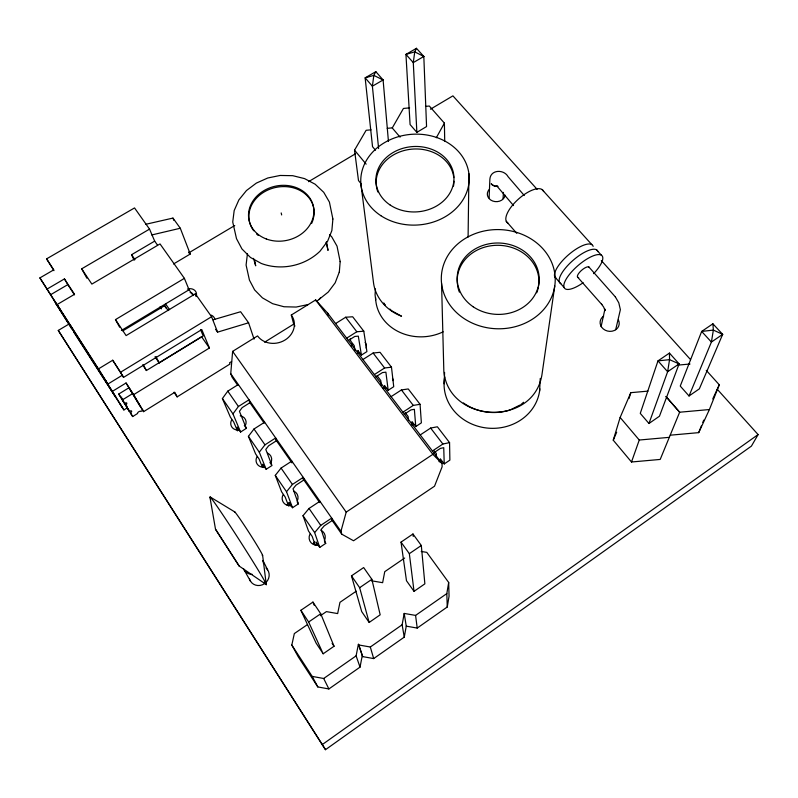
<?xml version="1.0" encoding="UTF-8"?>
<svg xmlns="http://www.w3.org/2000/svg" width="798" height="798" viewBox="0 0 798 798"><rect width="100%" height="100%" fill="white"/><g stroke="black" fill="none" stroke-linecap="round" stroke-linejoin="round"><path stroke-width="1.2" d="M540.256 378.442L539.598 391.06M468.097 237.056L468.915 173.705M444.157 383.798L444.586 372.387M489.114 197.904L489.872 179.131C490.61 169.395 504.007 169.096 508.136 176.767L524.276 195.52M503.069 198.562L503.428 192.398M375.449 288.916L375.06 294.811L375.708 299.908M319.05 299.4L328.257 292.038L335.18 282.811L339.32 271.988M340.167 261.644L337.025 246.143L331.659 236.737L329.624 234.702M339.31 272.218L340.187 261.395M237.874 385.484L232.188 377.334L230.742 373.683L232.627 351.369L257.555 335.928A20.08 17.636 -15.5 0 0 285.066 339.998A20.08 17.636 -15.5 0 0 291.3 315.03L315.649 299.948L327.709 313.205L442.012 463.578L442.122 466.8L434.531 486.201L353.554 540.765L341.734 534.161L331.769 519.897M554.77 285.933A56.967 49.596 2.1 0 1 463.798 318.372A56.967 49.596 2.1 0 1 476.226 233.245A56.967 49.596 2.1 0 1 554.77 285.933L541.942 374.781C533.523 426.631 449.942 423.808 443.858 372.107L441.563 283.42M448.676 582.47L446.81 593.602L415.578 615.408L404.197 613.433L406.252 626.151L417.214 628.066L447.259 606.999L449.055 596.226L448.676 582.47L426.79 552.376L421.214 551.448M307.36 624.654L294.332 633.572L291.819 645.043L298.163 656.644L317.823 686.938L328.886 688.953L360.028 667.128L356.108 655.866L358.382 644.275L362.671 656.614L373.683 658.579L404.267 637.133L406.252 626.151M404.267 637.133L402.122 624.794L404.197 613.433M360.028 667.128L362.202 655.926M601.084 326.651L604.944 309.065L605.004 310.602L603.697 307.1L601.493 304.128L601.822 304.517L577.842 277.385M615.687 329.734L620.375 309.674L618.799 302.841L615.368 296.906M341.734 534.161L340.936 531.318L346.202 512.126L432.865 454.331L442.012 463.578M247.43 253.784L246.093 265.056L249.425 280.088L254.612 289.913L262.452 297.883L272.647 303.699L284.018 306.751L296.158 307.05L308.058 304.557M706.26 370.352L719.277 384.796L709.402 409.544L679.647 412.217L660.205 459.429L631.497 462.002L613.253 440.197L620.136 417.464L630.809 392.666L647.986 391.12M628.994 398.561L630.809 392.666M631.497 462.002L639.258 440.027L620.136 417.464M648.964 423.489L667.627 371.728L669.552 359.669L669.442 353.085L657.991 360.866L640.265 413.374L648.964 423.489L659.457 416.217L679.108 363.888L669.442 353.085M670.23 435.189L698.709 432.636L701.432 425.813M702.799 422.391L703.706 420.117M689.033 395.978L711.407 342.053L713.362 330.083L712.903 323.798L701.671 331.439L680.245 386.072L689.033 395.978L699.347 388.845L722.669 334.362L712.903 323.798M613.253 440.197L616.684 432.217M712.764 398.94L719.277 384.796M698.709 432.636L709.402 409.544M416.456 48.309L414.741 51.86L413.284 62.593L416.865 132.358L426.561 126.563L423.818 56.459L416.456 48.309L405.943 54.404L410.082 124.548L416.865 132.358M388.436 141.386L383.1 79.96L375.838 71.65L373.823 75.391L372.387 86.204L378.611 148.538M436.316 137.735L444.396 123.131L429.314 106.034L425.613 106.383M392.247 127.979L403.439 108.448L409.603 107.87M717.242 389.244L758.1 434.591L751.417 446.112L325.504 749.691L58.274 330.422L68.977 324.068M360.856 183.44L358.492 180.548L354.531 150.164L366.122 130.293L371.08 129.835M237.485 430.88L233.694 421.992L230.343 417.095L222.403 398.551L227.779 391.14L238.323 384.526M240.587 432.027L232.956 413.883L238.412 406.491L249.006 399.808L250.073 402.631L242.163 407.628L239.43 411.309L246.363 428.346L240.587 432.027L237.206 427.1L238.602 430.411M262.293 466.92L259.051 458.94L255.589 453.892L248.407 436.346L253.993 428.995L264.657 422.192M266.153 469.294L259.3 452.177L264.966 444.845L275.679 437.962L276.627 440.636L268.627 445.773L265.794 449.434L271.988 465.513L266.153 469.294L262.662 464.207L264.028 467.598M288.617 505.982L285.195 497.044L281.624 491.847L275.27 475.379L281.066 468.077L291.839 461.084M292.527 507.728L286.522 491.728L292.407 484.456L303.22 477.374L304.048 479.877L295.958 485.174L293.026 488.795L298.422 503.847L292.527 507.728L288.926 502.491L290.243 505.962M315.4 545.483L312.178 536.376L308.497 531.009L303.011 515.698L309.026 508.456L319.918 501.264M319.749 547.408L314.641 532.595L320.746 525.383L331.689 518.101L332.367 520.426L324.197 525.872L321.145 529.463L325.704 543.408L319.749 547.408L316.028 541.992L317.205 545.363M520.924 404.586L523.568 402.272M322.163 744.654L758.1 434.591M358.382 644.275L358.861 644.984L370.312 647.008L402.122 624.794M291.819 645.043L312.198 676.405L323.689 678.49L356.108 655.866M323.17 653.791L334.043 646.25L320.726 613.752L312.936 602.091L300.886 610.29L316.088 643.068L323.17 653.791L308.646 622.011L300.886 610.29M369.145 622.46L380.177 614.809L371.868 579.318L363.659 567.558L351.469 575.857L361.713 611.607L369.145 622.46L359.649 587.687L351.469 575.857M414.032 591.348L424.865 583.847L421.314 545.483L412.965 533.992L401.025 542.121L406.481 580.735L414.032 591.348L409.344 553.672L401.025 542.121M308.646 622.011L320.726 613.752M359.649 587.687L371.868 579.318M409.344 553.672L421.314 545.483M320.387 615.737L326.402 611.617L337.654 613.582L339.958 602.33L356.207 591.218M404.676 558.031L384.746 571.677L382.631 582.69L371.429 580.784M440.476 462.441L440.336 458.83L444.227 463.937L449.882 460.137L449.563 442.621L437.374 426.78L430.641 428.057L420.247 434.93M433.553 452.965L440.386 448.406L443.738 447.688L444.227 463.937M432.436 450.98L442.88 444.027L449.563 442.621M412.327 425.254L412.007 421.593L415.768 426.541L421.374 422.85L420.057 404.297L408.247 388.955L401.424 389.943L391.12 396.626M404.187 414.322L410.96 409.893L414.361 409.324L415.768 426.541M402.93 412.167L413.274 405.404L420.057 404.297M384.855 387.948L384.526 385.484L388.177 390.282L393.733 386.691L391.479 367.17L380.038 352.307L373.115 353.025L362.92 359.519M375.748 376.895L382.451 372.586L385.893 372.157L388.177 390.282M374.362 374.571L384.596 367.998L391.479 367.17M358.272 352.826L357.873 350.452L361.414 355.1L366.92 351.599L363.788 331.19L352.686 316.776L345.684 317.235L335.589 323.569M346.681 338.153L356.816 331.759L363.788 331.19M348.187 340.626L354.821 336.437L358.312 336.138L361.414 355.1M264.607 342.202L293.704 324.128L291.3 315.03M174.034 392.227L177.146 396.875L230.014 364.018L229.545 362.821L231.61 361.534M127.151 406.86A1.945 0.888 -31.8 0 1 126.732 407.15L132.677 416.546L137.595 413.494A1.925 0.858 -32.1 0 1 138.792 411.738A1.925 0.858 -32.1 0 1 140.877 411.469L142.972 410.162M71.79 328.946L55.481 302.921L115.67 397.095L104.917 379.748L112.388 391.359L126.054 382.99L143.59 411.658L174.812 392.287L177.146 396.875M120.249 404.267L123.89 409.933L127.191 407.898M132.638 393.594L128.877 387.818L118.732 394.042L122.473 399.848L132.638 393.594L139.879 405.953M126.054 382.99L133.645 394.651L209.405 347.998L201.774 329.564L123.55 377.374L112.718 360.237L98.473 368.885L57.077 304.587L74.523 294.302L64.448 278.901L47.082 289.066L39.9 277.904L53.755 269.844L46.593 258.861L134.533 207.929L149.535 229.116L154.682 241.116L157.435 245.016M142.613 364.806L146.403 370.521L201.555 336.736L209.405 347.998M155.012 356.736L159.181 362.93L203.201 335.958L200.527 329.524M47.082 289.066L107.87 384.067L122.503 375.13M112.718 360.237L120.548 372.247L211.57 316.726L195.35 293.824L126.114 335.599L115.481 319.609L184.388 278.342L160.029 243.929L91.86 284.098L81.695 268.816L149.535 229.116M121.396 330.482L189.056 289.764L184.388 278.342M122.882 330.821L164.727 305.624L168.129 310.552M188.757 252.876L234.742 225.535M308.537 181.675L355.589 153.705M430.451 109.206L452.915 95.86L537.134 189.335M173.515 263.978L190.233 254.033L180.298 228.248L172.957 218.083L145.615 224.328M134.144 260.218L131.56 254.712L154.682 241.116M50.603 294.721L67.81 284.627L74.483 294.831M375.838 71.65L365.145 77.845L372.536 146.692L375.509 150.224M511.229 409.414L519.847 405.125M215.59 329.315L217.585 332.138L248.587 322.791L254.063 339.13M213.176 319.779L240.607 311.739L248.587 322.791M151.76 234.961L180.298 228.248M510.151 409.943C494.481 415.05 476.825 412.526 463.389 402.93M387.22 128.338L392.177 127.879L400.087 137.146M677.841 365.115L690.011 364.018M639.258 440.027L669.263 437.344M209.944 497.174L215.51 529.234L239.161 566.041L266.263 584.545L262.642 555.458M210.323 497.054L234.812 511.947M239.161 566.041L215.51 529.234M389.873 309.045L391.619 310.721L401.524 316.198C386.87 310.741 375.02 297.684 373.394 281.804L360.886 183.809M542.091 189.555L591.797 244.587M596.555 249.854L601.333 255.141M601.343 260.597L690.559 359.629M588.854 266.951L615.457 297.016M679.587 412.117L665.901 396.456L679.647 412.217M506.261 221.295L516.765 233.325M554.76 276.816L564.066 287.45M496.815 185.944L513.533 205.575M354.531 150.164L366.142 164.159M345.684 317.235L356.816 331.759M373.115 353.025L384.596 367.998M401.424 389.943L413.274 405.404M430.641 428.057L442.88 444.027M377.125 375.748L380.746 380.506L381.394 385.264M405.115 412.546L408.107 416.466L408.456 420.147M434.391 451.01L436.316 453.543L436.486 457.184M315.649 299.948L432.865 454.331M188.807 252.048L190.233 254.033M189.056 289.764L193.106 295.499M232.627 351.369L346.202 512.126M230.742 373.683L340.936 531.318M302.632 477.852L304.048 479.877M249.255 401.773L264.198 423.159M275.579 439.449L291.938 462.87M302.602 478.152L319.679 502.59M227.779 391.14L238.412 406.491M253.993 428.995L264.966 444.845M281.066 468.077L292.407 484.456M309.026 508.456L320.746 525.383M131.56 254.712L134.972 259.649M165.575 303.898L169.595 309.694M244.328 425.404L246.363 428.346M269.894 462.471L271.29 464.496M297.225 502.102L298.422 503.847M324.467 541.613L325.704 543.408M160.019 306.871L161.396 308.876M222.403 398.551L232.956 413.883M248.407 436.346L259.3 452.177M275.27 475.379L286.522 491.728M303.011 515.698L314.641 532.595M383.758 303.16L385.085 305.145L383.948 303.19M332.108 643.348L334.043 646.25M53.955 270.662L46.593 258.861M118.732 394.042L129.495 411.349A1.945 0.878 -31.8 0 1 131.61 411.07A1.945 0.878 -31.8 0 1 130.413 412.845L132.677 416.546M122.613 398.511A1.975 0.908 -31.6 0 1 121.835 399.13L129.495 411.349M58.274 330.422L325.504 749.691M73.845 332.247L122.104 407.269M39.9 277.904L57.466 305.754L54.065 300.287M69.685 324.357L73.027 329.744M57.077 304.587L60.538 310.153M98.473 368.885L107.87 384.067M112.388 391.359L123.89 409.933M122.473 399.848L124.618 403.349A1.975 0.908 -31.7 0 1 126.772 403.08A1.975 0.908 -31.7 0 1 125.555 404.885M126.732 407.15L129.017 410.88M64.448 278.901L67.81 284.627M120.548 372.247L123.55 377.374M133.645 394.651L143.59 411.658M244.238 570.121L250.562 581.343M81.695 268.816L86.892 278.213M115.481 319.609L119.62 327.22M143.52 365.155L146.403 370.521M312.198 676.405L317.823 686.938M156.009 356.726L159.181 362.93M262.931 560.485L267.669 569.922M323.689 678.49L328.886 688.953M164.727 305.624L165.745 307.868M326.462 242.931L326.232 242.283L328.018 250.402L326.442 241.974M312.936 602.091L314.332 605.443M195.35 293.824L196.258 296.068M172.957 218.083L173.834 220.348M211.57 316.726L217.585 332.138M358.861 644.984L362.671 656.614M253.505 258.372L255.679 265.814L254.801 261.126M370.312 647.008L373.683 658.579M281.185 212.936L281.664 214.961M327.709 313.205L328.118 315.18M350.252 338.591L350.681 341.005L354.202 345.624L355.02 350.402M415.578 615.408L417.214 628.066M412.965 533.992L413.234 536.446M446.81 593.602L447.259 606.999M444.396 123.131L444.715 141.126M505.174 195.241A8.968 7.541 0.8 0 1 492.735 201.036A8.968 7.541 0.8 0 1 489.274 189.395M618.39 319.908A9.606 8.379 11.1 0 1 614.29 330.522A9.606 8.379 11.1 0 1 601.722 327.28A9.606 8.379 11.1 0 1 603.667 316.108M320.477 297.744A7.391 6.454 -11.8 0 1 316.188 301.175M240.248 415.808A7.81 7.042 -23 0 1 245.195 425.813M238.612 430.002A7.81 7.042 -23 0 1 231.849 427.04A7.81 7.042 -23 0 1 231.689 419.908M267.549 453.134A7.93 7.262 -23.8 0 1 270.781 462.9M264.128 467.199A7.93 7.262 -23.8 0 1 257.225 464.137A7.93 7.262 -23.8 0 1 256.986 456.785M293.784 491.089A8.04 7.501 -24.8 0 1 297.165 501.144M290.442 505.573A8.04 7.501 -24.8 0 1 283.39 502.401A8.04 7.501 -24.8 0 1 283.071 494.83M320.856 530.241A8.17 7.751 -26.6 0 1 324.397 540.625M317.604 545.174A8.17 7.751 -26.6 0 1 309.993 534.081M442.022 461.833A7.91 7.401 -0.4 0 1 438.93 461.543M413.633 424.506A7.79 7.182 -4.6 0 1 411.598 424.446M386.102 388.307A7.671 6.973 -7.4 0 1 383.11 388.037M392.476 378.302A7.671 6.973 -7.4 0 1 393.155 380.646M365.135 342.452A7.561 6.763 -9.4 0 1 366.122 348.098M359.389 353.195A7.561 6.763 -9.4 0 1 357.414 353.145M351.389 345.943A7.561 6.763 -9.4 0 1 352.127 343.649M187.45 289.105A7.302 6.234 -19.5 0 1 194.622 290.273A7.302 6.234 -19.5 0 1 196.118 296.577M211.251 315.13A7.382 6.384 -19.6 0 1 214.842 319.29M287.001 505.024A7.86 7.362 -25.6 0 1 288.168 503.378M313.375 543.548A7.98 7.601 -27.6 0 1 314.542 541.852M120.887 397.574A1.975 0.908 -31.6 0 1 121.795 397.165M125.815 405.633A1.945 0.888 -31.8 0 1 126.702 405.224M190.143 292.557A9.576 4.828 -34 0 1 192.956 294.312M293.704 324.128A19.79 17.446 -15.6 0 1 294.931 326.063M314.143 212.328A32.848 27.661 -12.1 0 1 313.684 217.226M313.415 218.423A32.848 27.661 -12.1 0 1 311.569 223.52M258.253 235.44A32.848 27.661 -12.1 0 1 256.597 233.994M253.714 230.772A32.848 27.661 -12.1 0 1 271.819 188.498A32.848 27.661 -12.1 0 1 314.103 211.131M556.286 278.442A24.708 8.549 -41.1 0 1 568.405 254.891A24.708 8.549 -41.1 0 1 593.153 246.373M507.957 223.131A24.09 9.626 -41.8 0 1 518.66 198.902A24.09 9.626 -41.8 0 1 543.638 191.55M560.904 283.729A24.768 8.439 -41.1 0 1 573.163 260.248A24.768 8.439 -41.1 0 1 597.892 251.619M583.158 282.711A24.818 8.329 -41 0 1 564.924 281.534A24.818 8.329 -41 0 1 595.527 255.061A24.818 8.329 -41 0 1 593.642 273.644M578.66 277.534A7.641 2.564 -41 0 1 580.954 270.871A7.641 2.564 -41 0 1 589.283 267.47M497.792 186.443A7.192 6.214 5 0 1 491.199 183.799A7.192 6.015 0.7 0 0 497.802 186.213M234.492 511.927A26.015 0.978 57.3 0 1 250.063 534.181A26.015 0.978 57.3 0 1 262.173 555.199M210.762 498.88A52.189 1.436 57.3 0 1 240.028 541.094A52.189 1.436 57.3 0 1 264.118 582.211M266.003 568.026A10.284 9.666 -37.8 0 1 264.417 583.747A10.284 9.666 -37.8 0 1 249.495 579.049M262.991 560.735A10.593 9.915 -36.4 0 1 263.43 563.318M252.467 574.44A10.593 9.915 -36.4 0 1 243.43 568.585M539.857 388.796A48 43.571 4 0 1 486.201 427.947A48 43.571 4 0 1 444.705 377.035M538.371 287.11A40.878 35.611 2.1 0 1 536.725 292.796M459.399 292.148A40.878 35.611 2.1 0 1 457.553 285.305M457.394 284.158A40.878 35.611 2.1 0 1 498.68 245.305A40.878 35.611 2.1 0 1 538.57 285.963M443.169 331.818A46.045 40.489 -3.6 0 1 375.589 297.564M453.992 181.216A38.952 32.648 -4 0 1 453.483 186.114M377.863 191.989A38.952 32.648 -4 0 1 407.379 149.775A38.952 32.648 -4 0 1 453.793 177.565M332.886 218.991L331.868 230.562L327.609 241.215L320.018 251.21C304.736 266.013 281.155 270.951 261.235 263.44L250.432 257.435L241.954 248.956L236.497 238.652L232.737 222.024L234.183 210.542L238.881 199.899L246.452 190.552L256.328 183.111L267.759 177.994L280.128 175.46L292.716 175.68L304.587 178.622L315.16 184.228L323.739 192.318L329.414 202.084L332.886 218.991M722.669 334.362L711.407 342.053L701.671 331.439L713.362 330.083L722.669 334.362M679.108 363.888L667.627 371.728L657.991 360.866L669.552 359.669L679.108 363.888M383.1 79.96L372.387 86.204L365.145 77.845L373.823 75.391L383.1 79.96M423.818 56.459L413.284 62.593L405.943 54.404L414.741 51.86L423.818 56.459M266.303 238.971A32.908 27.691 -12.1 0 0 313.863 209.884A32.908 27.691 -12.1 0 0 263.45 190.931A32.908 27.691 -12.1 0 0 266.303 238.971M473.194 306.791A41.017 35.701 2.1 0 0 538.83 283.759A41.017 35.701 2.1 0 0 482.521 245.565A41.017 35.701 2.1 0 0 473.194 306.791M380.875 215.699A54.274 45.446 -4 0 0 468.556 185.615A54.274 45.446 -4 0 0 395.539 137.585A54.274 45.446 -4 0 0 380.875 215.699M390.222 205.076A39.072 32.718 -4 0 0 453.464 183.69A39.072 32.718 -4 0 0 401.115 148.877A39.072 32.718 -4 0 0 390.222 205.076"/></g></svg>
